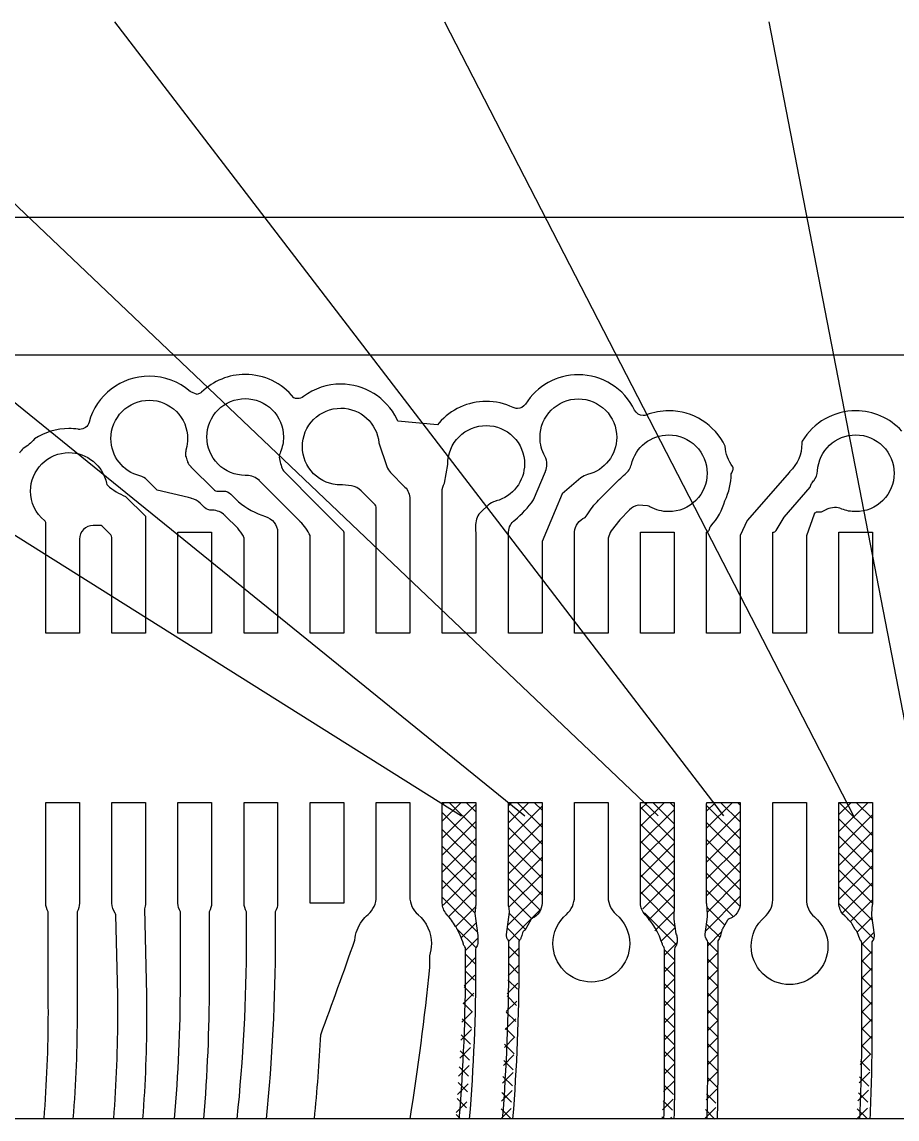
# Model space of a CAD drawing. Header units: millimetres. Extents: x 3440 to 3572, y 2 to 96.
# Drawn here: x 3494.83 to 3504.1, y 74.26 to 85.88 of the extents above; entities that cross this region are included whole.
import ezdxf

# ---------------------------------------------------------------- set-up
doc = ezdxf.new("R2010")
doc.units = ezdxf.units.MM
doc.header["$LTSCALE"] = 23.1
for name, color, linetype in [('gbr-dxf', 7, 'CONTINUOUS'), ('gbr-outline-dxf', 2, 'CONTINUOUS'), ('備註', 1, 'CONTINUOUS')]:
    doc.layers.add(name, color=color, linetype=linetype)

msp = doc.modelspace()

# ---------------------------------------------------------------- linework, layer by layer
at = {"layer": 'gbr-dxf'}
for p, q in [((3498.938, 80.438), (3498.938, 79.944)), ((3499.638, 77.607), (3499.638, 76.729)), ((3501.738, 77.607), (3501.738, 76.591)), ((3499.638, 76.729), (3499.638, 76.591))]:
    msp.add_line(p, q, dxfattribs=at)
at = {"layer": 'gbr-dxf', "color": 3}
for p, q in [((3499.638, 77.607), (3499.638, 76.729)), ((3501.738, 77.607), (3501.738, 76.591)), ((3499.638, 76.729), (3499.638, 76.591))]:
    msp.add_line(p, q, dxfattribs=at)
at = {"layer": 'gbr-dxf', "linetype": 'Continuous'}
for points in [[(3487.968, 74.267), (3487.968, 74.336, -0.022988), (3487.968, 74.341), (3487.968, 74.954, -0.022988), (3487.968, 74.959), (3487.968, 75.445, -0.015231), (3487.968, 75.447, -0.036166), (3487.968, 75.448, 0.021865), (3487.968, 75.451, -0.081876), (3487.968, 75.453), (3487.968, 81.763, -0.41422), (3488.561, 82.356), (3514.561, 82.356, -0.365449), (3515.149, 81.837), (3515.15, 81.81), (3515.15, 75.361), (3515.103, 75.314, 0.177534), (3515.098, 75.287, -0.118027), (3515.103, 75.264), (3515.103, 74.652)], [(3504.149, 81.55, 0.209797), (3503.662, 81.764), (3503.662, 81.764, 0.263169), (3503.095, 81.443, 0.120394), (3503.09, 81.425, -0.035995), (3503.09, 81.425, -0.006047), (3503.09, 81.416, -0.205379), (3502.964, 81.121, 0.053919), (3502.958, 81.114), (3502.958, 81.114), (3502.511, 80.601), (3502.438, 80.443), (3502.438, 80.438), (3502.438, 80.438), (3502.438, 79.422), (3502.438, 79.422), (3502.438, 79.411), (3502.082, 79.411), (3502.082, 80.478), (3502.082, 80.478, 0.213724), (3502.107, 80.5, -0.043848), (3502.107, 80.5), (3502.121, 80.536), (3502.127, 80.543, 0.117442), (3502.276, 80.812, 0.111576), (3502.343, 81.096, -0.003196), (3502.361, 81.134, 0.247094), (3502.359, 81.171, -0.145376), (3502.278, 81.388, 0.28881), (3501.681, 81.764), (3501.681, 81.764, 0.090891), (3501.446, 81.721, -0.090959), (3501.41, 81.714, -0.2878), (3501.319, 81.772, 0.287384), (3500.723, 82.145, 0.257911), (3500.163, 81.835, -0.257739), (3500.077, 81.788, -0.112022), (3500.033, 81.798, 0.112645), (3499.746, 81.863, 0.217424), (3499.247, 81.635), (3499.23, 81.615), (3498.812, 81.653), (3498.8, 81.678, 0.285322), (3498.207, 82.047, 0.162262), (3497.81, 81.915, -0.163877), (3497.748, 81.894, -0.096941), (3497.71, 81.901, 0.227316), (3497.194, 82.149), (3497.194, 82.149, 0.195337), (3496.733, 81.961), (3496.725, 81.954), (3496.685, 81.938), (3496.617, 81.964), (3496.61, 81.97, 0.180089), (3496.178, 82.131, 0.338784), (3495.54, 81.642, -0.339355), (3495.441, 81.567, -0.037724), (3495.426, 81.568, 0.037661), (3495.327, 81.576, 0.147293), (3494.962, 81.466, -0.097913), (3494.842, 81.364, 0.023312), (3494.802, 81.317)], [(3497.8, 81.385, -0.414223), (3498.207, 81.792, -0.385633), (3498.611, 81.425), (3498.694, 81.174, 0.09891), (3498.733, 81.111), (3498.886, 80.957, -0.205244), (3498.938, 80.827), (3498.938, 80.438)], [(3499.982, 79.422), (3499.982, 80.469), (3499.982, 80.469), (3499.982, 80.476, -0.113978), (3499.982, 80.478, 0.020278), (3499.983, 80.481, -0.04429), (3499.983, 80.482, -0.20773), (3500.049, 80.607, 0.068483), (3500.248, 80.82), (3500.374, 81.12, -0.017066), (3500.375, 81.123, 0.099718), (3500.39, 81.197, -0.018881), (3500.39, 81.2, 0.114189), (3500.369, 81.283, -0.129247), (3500.317, 81.483, -0.414223), (3500.723, 81.89, -0.414223), (3501.129, 81.483, -0.344253), (3500.821, 81.089, 0.105042), (3500.751, 81.053), (3500.551, 80.885), (3500.477, 80.709, -0.007045), (3500.476, 80.707), (3500.338, 80.379), (3500.338, 79.945)], [(3502.783, 80.469), (3502.783, 80.469), (3502.783, 80.477), (3502.783, 80.477), (3502.783, 80.477), (3502.783, 80.478), (3502.786, 80.478, 0.236999), (3502.817, 80.496), (3502.818, 80.496), (3502.903, 80.638), (3503.18, 80.956), (3503.187, 80.975), (3503.194, 80.993), (3503.199, 81, 0.010312), (3503.215, 81.021, -0.021383), (3503.217, 81.024, 0.148973), (3503.256, 81.128), (3503.256, 81.129, -0.395229), (3503.662, 81.509, -0.414223), (3504.068, 81.102, -0.414223), (3503.662, 80.696, -0.094435), (3503.512, 80.724, -0.019643), (3503.509, 80.726, 0.096656), (3503.438, 80.739, -0.012356), (3503.436, 80.739, 0.109096), (3503.356, 80.721, -0.016566), (3503.353, 80.72), (3503.296, 80.692), (3503.253, 80.692, 0.261648), (3503.22, 80.67), (3503.138, 80.441), (3503.138, 79.422)], [(3498.938, 79.944), (3498.938, 79.422), (3498.938, 79.422), (3498.938, 79.411), (3498.582, 79.411), (3498.582, 79.93), (3498.582, 79.944), (3498.582, 80.478), (3498.582, 80.478), (3498.582, 80.743, 0.181418), (3498.572, 80.769, -0.041258), (3498.571, 80.769), (3498.424, 80.917, 0.154859), (3498.321, 80.968), (3498.224, 80.979, -0.01101), (3498.207, 80.979, -0.414223), (3497.8, 81.385)], [(3495.064, 74.267, 0.019743), (3495.109, 75.392, -0.011766), (3495.109, 75.398, 0.00299), (3495.108, 75.567, -0.010221), (3495.108, 75.573), (3495.108, 76.459, -0.136542), (3495.082, 76.551), (3495.082, 76.551), (3495.082, 76.591), (3495.082, 76.591), (3495.082, 77.607), (3495.082, 77.607), (3495.082, 77.618), (3495.438, 77.618), (3495.438, 76.733, -0.007106), (3495.438, 76.729), (3495.438, 76.551, -0.1357), (3495.413, 76.46), (3495.413, 75.569), (3495.413, 75.567, -0.002805), (3495.414, 75.405, -0.011896), (3495.414, 75.398, -0.019447), (3495.37, 74.267, -0.019447)], [(3495.802, 74.267, 0.018879), (3495.845, 75.398, -0.007646), (3495.845, 75.402, 0.00292), (3495.844, 75.575), (3495.844, 75.578), (3495.824, 76.426, 0.134672), (3495.817, 76.446), (3495.817, 76.446, -0.16021), (3495.782, 76.551), (3495.782, 76.729), (3495.782, 77.618), (3496.138, 77.618), (3496.138, 77.607), (3496.138, 77.607), (3496.138, 76.591), (3496.138, 76.591), (3496.138, 76.551, -0.087598), (3496.127, 76.49), (3496.149, 75.581, -0.010279), (3496.149, 75.575, -0.002921), (3496.15, 75.398, -0.007711), (3496.15, 75.394, -0.018439), (3496.108, 74.267, -0.018439)], [(3496.446, 74.267, 0.021752), (3496.508, 75.689, -0.007678), (3496.508, 75.693), (3496.508, 75.695, -0.007678), (3496.508, 75.699), (3496.508, 76.459, -0.136445), (3496.482, 76.551), (3496.482, 76.729, -0.00941), (3496.482, 76.735), (3496.482, 77.607), (3496.482, 77.607), (3496.482, 77.618), (3496.838, 77.618), (3496.838, 76.551), (3496.838, 76.551), (3496.838, 76.551, -0.135872), (3496.813, 76.46), (3496.813, 75.695, -0.007678), (3496.812, 75.691), (3496.812, 75.689, -0.007698), (3496.812, 75.685, -0.021295), (3496.752, 74.267, -0.021295)], [(3497.109, 74.267, 0.026079), (3497.208, 76.163, -0.007678), (3497.208, 76.167), (3497.208, 76.169, -0.007678), (3497.208, 76.173), (3497.208, 76.459, -0.136419), (3497.182, 76.551), (3497.182, 76.729), (3497.182, 77.618), (3497.538, 77.618), (3497.538, 77.607), (3497.538, 77.607), (3497.538, 76.591), (3497.538, 76.591), (3497.538, 76.551, -0.13588), (3497.513, 76.46), (3497.513, 76.169, -0.007678), (3497.512, 76.165), (3497.512, 76.163, -0.007698), (3497.512, 76.159, -0.025596), (3497.415, 74.267, -0.025596)], [(3497.927, 74.267, 0.01174), (3497.995, 75.158, 0.004309), (3498.355, 76.158, -0.1364), (3498.432, 76.362), (3498.432, 76.362, -0.058783), (3498.497, 76.431, 0.216588), (3498.582, 76.62), (3498.582, 76.621), (3498.582, 77.607), (3498.582, 77.618), (3498.938, 77.618), (3498.938, 77.607)], [(3498.938, 77.607), (3498.938, 76.622, -0.014748), (3498.938, 76.62, 0.218593), (3499.025, 76.43, -0.014748), (3499.027, 76.428, -0.216981), (3499.167, 76.122, -0.080329), (3499.146, 75.994, -0.001554), (3499.145, 75.87), (3499.145, 75.869, -0.015618), (3498.937, 74.267, -0.015618)], [(3499.462, 74.267, 0.020317), (3499.529, 75.902, -0.020044), (3499.529, 75.906), (3499.529, 76.066, 0.146233), (3499.521, 76.087, -0.110384), (3499.505, 76.118, 0.060362), (3499.428, 76.297, 0.027346), (3499.425, 76.3, -0.118045), (3499.424, 76.302), (3499.423, 76.304, 0.04928), (3499.329, 76.432, -0.01427), (3499.326, 76.435, -0.180381), (3499.282, 76.551), (3499.282, 76.591), (3499.282, 76.729), (3499.282, 77.607), (3499.282, 77.618), (3499.638, 77.618), (3499.638, 77.607)], [(3499.921, 74.267, 0.019914), (3499.986, 75.906, -0.01306), (3499.986, 75.908), (3499.986, 76.138, -0.058027), (3499.986, 76.139, 0.145886), (3499.978, 76.161, -0.04083), (3499.978, 76.161, -0.198048), (3499.963, 76.219), (3499.995, 76.456, 0.026278), (3499.987, 76.511, -0.056627), (3499.982, 76.551), (3499.982, 76.551), (3499.982, 76.591), (3499.982, 77.607), (3499.982, 77.618), (3500.338, 77.618), (3500.338, 77.607)], [(3500.338, 77.607), (3500.338, 76.733, -0.006875), (3500.338, 76.729), (3500.338, 76.551, -0.29281), (3500.235, 76.39), (3500.234, 76.389, 0.140609), (3500.218, 76.374), (3500.218, 76.374), (3500.155, 76.26), (3500.154, 76.26, 0.219672), (3500.131, 76.236, -0.019977), (3500.115, 76.183, -0.095505), (3500.1, 76.157, 0.152234), (3500.092, 76.135), (3500.092, 75.906, -0.013079), (3500.092, 75.904, -0.019784), (3500.027, 74.267, -0.019784)], [(3501.63, 74.267, 0.006917), (3501.636, 74.706, -0.020044), (3501.636, 74.71, -0.013079), (3501.636, 74.713), (3501.636, 76.064, -0.036092), (3501.636, 76.065, 0.152929), (3501.628, 76.087), (3501.628, 76.087, -0.105582), (3501.613, 76.117, 0.111015), (3501.432, 76.427, -0.194527), (3501.382, 76.551), (3501.382, 76.729, -0.007121), (3501.382, 76.733), (3501.382, 77.607), (3501.382, 77.618), (3501.738, 77.618), (3501.738, 77.607)], [(3502.087, 74.267, 0.006778), (3502.093, 74.71, -0.016872), (3502.094, 74.713), (3502.094, 76.139, -0.036092), (3502.094, 76.139, 0.141335), (3502.087, 76.16, -0.212319), (3502.068, 76.222), (3502.092, 76.407), (3502.087, 76.513, -0.054356), (3502.082, 76.551), (3502.082, 76.729, -0.007121), (3502.082, 76.733), (3502.082, 77.607), (3502.083, 77.607), (3502.083, 77.618), (3502.438, 77.618), (3502.438, 76.551), (3502.438, 76.551), (3502.438, 76.551, -0.3159), (3502.321, 76.384, 0.141143), (3502.304, 76.369, -0.033597), (3502.304, 76.369), (3502.246, 76.273, 0.059391), (3502.242, 76.265, -0.029996), (3502.221, 76.187, -0.090958), (3502.207, 76.162), (3502.207, 76.162, 0.141804), (3502.2, 76.141), (3502.2, 74.711, -0.016893), (3502.199, 74.707, -0.006694), (3502.193, 74.267, -0.006694)], [(3502.554, 76.094, -0.217627), (3502.694, 76.402, -0.011122), (3502.695, 76.403, 0.210058), (3502.782, 76.584), (3502.782, 77.607), (3502.782, 77.618), (3503.138, 77.618), (3503.138, 77.607)], [(3503.138, 77.607), (3503.138, 76.596, -0.018133), (3503.138, 76.592, 0.216062), (3503.223, 76.404, -0.220195), (3503.367, 76.094, -0.414223), (3502.96, 75.688, -0.414223), (3502.554, 76.094)], [(3503.704, 74.267, 0.012641), (3503.725, 75.081, -0.01306), (3503.725, 75.084), (3503.725, 76.129, 0.141403), (3503.718, 76.15, -0.106282), (3503.702, 76.179, 0.037341), (3503.669, 76.256, 0.121014), (3503.656, 76.27), (3503.656, 76.27), (3503.624, 76.329, 0.05425), (3503.543, 76.418, -0.021193), (3503.538, 76.422, -0.205959), (3503.483, 76.551), (3503.482, 76.551), (3503.482, 76.589), (3503.482, 76.59), (3503.482, 77.607), (3503.482, 77.607), (3503.482, 77.618), (3503.838, 77.618), (3503.838, 76.733, -0.006875), (3503.838, 76.729), (3503.838, 76.551, -0.060251), (3503.833, 76.509), (3503.828, 76.421), (3503.855, 76.215, -0.215499), (3503.839, 76.152), (3503.839, 76.152, 0.152897), (3503.831, 76.129, -0.037059), (3503.831, 76.129), (3503.831, 75.081, -0.013079), (3503.831, 75.079, -0.012523), (3503.81, 74.267, -0.012523)], [(3499.638, 76.591), (3499.638, 76.551, -0.064351), (3499.632, 76.506), (3499.628, 76.441), (3499.659, 76.209, -0.050081), (3499.66, 76.193), (3499.66, 76.137, -0.173258), (3499.643, 76.087, 0.152897), (3499.635, 76.065, -0.05707), (3499.635, 76.064), (3499.635, 75.91, -0.020066), (3499.635, 75.906, -0.020261), (3499.568, 74.267, -0.020261)], [(3501.738, 76.591), (3501.738, 76.551), (3501.738, 76.551), (3501.738, 76.551, -0.018935), (3501.738, 76.538), (3501.736, 76.382), (3501.757, 76.226, -0.145547), (3501.768, 76.183), (3501.768, 76.138, -0.175279), (3501.75, 76.087), (3501.75, 76.087, 0.152918), (3501.742, 76.065), (3501.742, 74.714, -0.016923), (3501.742, 74.711, -0.006935), (3501.736, 74.267, -0.006935)]]:
    msp.add_lwpolyline(points, format="xyb", dxfattribs=at)
for points in [[(3495.772, 81.469, -0.414223), (3496.178, 81.876, -0.414223), (3496.584, 81.469, -0.068627), (3496.569, 81.36), (3496.569, 81.359, 0.066166), (3496.562, 81.31, -0.012376), (3496.562, 81.308, 0.029841), (3496.563, 81.285, 0.021462), (3496.583, 81.232), (3496.583, 81.221, 0.077653), (3496.618, 81.173, -0.021527), (3496.62, 81.171), (3496.865, 80.926, -0.069707), (3496.866, 80.925, 0.181555), (3496.892, 80.914), (3496.966, 80.914, -0.208892), (3497.041, 80.882), (3497.12, 80.802), (3497.123, 80.8, 0.09048), (3497.408, 80.645, -0.329891), (3497.538, 80.478), (3497.538, 80.478), (3497.538, 79.411), (3497.182, 79.411), (3497.182, 79.422), (3497.182, 79.422), (3497.182, 80.415, -0.03609), (3497.182, 80.416, 0.124411), (3497.177, 80.434, -0.040594), (3497.176, 80.435, 0.029204), (3497.115, 80.521), (3496.983, 80.652, -0.018707), (3496.978, 80.657, 0.195287), (3496.846, 80.711, -0.018457), (3496.842, 80.711), (3496.84, 80.711, -0.213002), (3496.763, 80.741), (3496.716, 80.787, 0.136317), (3496.627, 80.836, -0.057141), (3496.617, 80.84), (3496.593, 80.845), (3496.263, 80.923), (3496.154, 81.032, 0.115762), (3496.079, 81.075, -0.343777)], [(3496.788, 81.487, -0.414223), (3497.194, 81.893, -0.414223), (3497.6, 81.487, -0.100056), (3497.568, 81.329), (3497.568, 81.328, 0.074743), (3497.554, 81.273, 0.05329), (3497.592, 81.138, 0.033011), (3497.609, 81.119, -0.01331), (3497.61, 81.118), (3497.958, 80.77, -0.010487), (3497.961, 80.766, -0.01984), (3498.003, 80.721), (3498.236, 80.488), (3498.236, 80.486, 0.054148), (3498.238, 80.478), (3498.238, 80.478), (3498.238, 80.438), (3498.238, 80.438), (3498.238, 79.422), (3498.238, 79.422), (3498.238, 79.411), (3497.882, 79.411), (3497.882, 80.442, 0.086165), (3497.778, 80.59, -0.009265), (3497.775, 80.593), (3497.345, 81.023, -0.013136), (3497.344, 81.025, 0.198997), (3497.209, 81.08, -0.011953), (3497.207, 81.08, -0.008674), (3497.194, 81.08, -0.414223)], [(3499.28, 79.937), (3499.28, 80.907, -0.134394), (3499.305, 80.997), (3499.34, 81.197, -0.003923), (3499.34, 81.202, -0.414223), (3499.747, 81.608, -0.414223), (3500.153, 81.202, -0.340623), (3499.85, 80.809, -0.012865), (3499.848, 80.808, 0.123981), (3499.767, 80.764), (3499.697, 80.698), (3499.696, 80.698, 0.207833), (3499.635, 80.559), (3499.635, 80.558), (3499.635, 80.489, 0.070373), (3499.638, 80.478), (3499.638, 80.478), (3499.638, 80.438), (3499.638, 80.438), (3499.638, 79.422), (3499.638, 79.422), (3499.638, 79.411), (3499.282, 79.411), (3499.282, 79.903, -0.048141)], [(3500.682, 79.944), (3500.682, 80.468, -0.009235), (3500.682, 80.474), (3500.682, 80.476, -0.113978), (3500.682, 80.478, 0.019796), (3500.683, 80.481, -0.287795), (3500.795, 80.633), (3500.817, 80.662, -0.063148), (3500.938, 80.819), (3500.938, 80.819), (3501.157, 81.038), (3501.157, 81.038), (3501.157, 81.038), (3501.157, 81.038, -0.027848), (3501.218, 81.093), (3501.219, 81.093, 0.162873), (3501.285, 81.195, -0.348513), (3501.681, 81.509, -0.414223), (3502.087, 81.102, -0.414223), (3501.681, 80.696, -0.129322), (3501.481, 80.748, 0.034677), (3501.456, 80.758), (3501.358, 80.764, 0.142698), (3501.264, 80.714), (3501.161, 80.611), (3501.071, 80.493, 0.043045), (3501.038, 80.417), (3501.038, 79.422), (3501.038, 79.422), (3501.038, 79.411), (3500.682, 79.411), (3500.682, 79.938, -0.009209)], [(3494.921, 80.914, -0.414223), (3495.327, 81.321, -0.35623), (3495.725, 80.996), (3495.725, 80.996, 0.141379), (3495.736, 80.976, -0.066989), (3495.737, 80.975, 0.085781), (3495.928, 80.856), (3496.138, 80.647), (3496.138, 80.478), (3496.138, 80.478), (3496.138, 79.411), (3495.782, 79.411), (3495.782, 79.422), (3495.782, 79.422), (3495.782, 80.423, 0.180326), (3495.772, 80.449), (3495.679, 80.541, 0.165434), (3495.655, 80.551), (3495.583, 80.551, 0.398143), (3495.438, 80.404), (3495.438, 79.422), (3495.438, 79.422), (3495.438, 79.411), (3495.082, 79.411), (3495.082, 80.436), (3495.082, 80.436), (3495.082, 80.574, 0.194305), (3495.069, 80.601, -0.041739), (3495.068, 80.601, -0.223711)], [(3500.454, 76.122, -0.220045), (3500.597, 76.431, 0.21632), (3500.682, 76.62), (3500.682, 76.621), (3500.682, 77.618), (3501.038, 77.618), (3501.038, 77.607), (3501.038, 77.607), (3501.038, 76.613, 0.207738), (3501.122, 76.432, -0.221154), (3501.267, 76.122, -0.414223), (3500.86, 75.715, -0.414223)]]:
    msp.add_lwpolyline(points, format="xyb", close=True, dxfattribs=at)
for points in [[(3496.482, 79.411), (3496.482, 80.478), (3496.838, 80.478), (3496.838, 79.411)], [(3501.382, 79.411), (3501.382, 80.478), (3501.738, 80.478), (3501.738, 79.411)], [(3503.483, 79.411), (3503.483, 80.478), (3503.838, 80.478), (3503.838, 79.411)], [(3497.882, 76.551), (3497.882, 77.618), (3498.238, 77.618), (3498.238, 76.551)]]:
    msp.add_lwpolyline(points, close=True, dxfattribs=at)
for points in [[(3503.138, 79.422), (3503.138, 79.411), (3502.783, 79.411), (3502.783, 79.422), (3502.783, 80.438), (3502.783, 80.469), (3502.783, 80.469)], [(3500.338, 79.945), (3500.338, 79.411), (3499.982, 79.411), (3499.982, 79.422), (3499.982, 79.422)]]:
    msp.add_lwpolyline(points, dxfattribs=at)
at = {"layer": 'gbr-dxf', "color": 3, "linetype": 'Continuous'}
for points in [[(3499.462, 74.267, 0.020317), (3499.529, 75.902, -0.020044), (3499.529, 75.906), (3499.529, 76.066, 0.146233), (3499.521, 76.087, -0.110384), (3499.505, 76.118, 0.060362), (3499.428, 76.297, 0.027346), (3499.425, 76.3, -0.118045), (3499.424, 76.302), (3499.423, 76.304, 0.04928), (3499.329, 76.432, -0.01427), (3499.326, 76.435, -0.180381), (3499.282, 76.551), (3499.282, 76.591), (3499.282, 76.729), (3499.282, 77.607), (3499.282, 77.618), (3499.638, 77.618), (3499.638, 77.607)], [(3499.921, 74.267, 0.019914), (3499.986, 75.906, -0.01306), (3499.986, 75.908), (3499.986, 76.138, -0.058027), (3499.986, 76.139, 0.145886), (3499.978, 76.161, -0.04083), (3499.978, 76.161, -0.198048), (3499.963, 76.219), (3499.995, 76.456, 0.026278), (3499.987, 76.511, -0.056627), (3499.982, 76.551), (3499.982, 76.551), (3499.982, 76.591), (3499.982, 77.607), (3499.982, 77.618), (3500.338, 77.618), (3500.338, 77.607)], [(3500.338, 77.607), (3500.338, 76.733, -0.006875), (3500.338, 76.729), (3500.338, 76.551, -0.29281), (3500.235, 76.39), (3500.234, 76.389, 0.140609), (3500.218, 76.374), (3500.218, 76.374), (3500.155, 76.26), (3500.154, 76.26, 0.219672), (3500.131, 76.236, -0.019977), (3500.115, 76.183, -0.095505), (3500.1, 76.157, 0.152234), (3500.092, 76.135), (3500.092, 75.906, -0.013079), (3500.092, 75.904, -0.019784), (3500.027, 74.267, -0.019784)], [(3501.63, 74.267, 0.006917), (3501.636, 74.706, -0.020044), (3501.636, 74.71, -0.013079), (3501.636, 74.713), (3501.636, 76.064, -0.036092), (3501.636, 76.065, 0.152929), (3501.628, 76.087), (3501.628, 76.087, -0.105582), (3501.613, 76.117, 0.111015), (3501.432, 76.427, -0.194527), (3501.382, 76.551), (3501.382, 76.729, -0.007121), (3501.382, 76.733), (3501.382, 77.607), (3501.382, 77.618), (3501.738, 77.618), (3501.738, 77.607)], [(3502.087, 74.267, 0.006778), (3502.093, 74.71, -0.016872), (3502.094, 74.713), (3502.094, 76.139, -0.036092), (3502.094, 76.139, 0.141335), (3502.087, 76.16, -0.212319), (3502.068, 76.222), (3502.092, 76.407), (3502.087, 76.513, -0.054356), (3502.082, 76.551), (3502.082, 76.729, -0.007121), (3502.082, 76.733), (3502.082, 77.607), (3502.083, 77.607), (3502.083, 77.618), (3502.438, 77.618), (3502.438, 76.551), (3502.438, 76.551), (3502.438, 76.551, -0.3159), (3502.321, 76.384, 0.141143), (3502.304, 76.369, -0.033597), (3502.304, 76.369), (3502.246, 76.273, 0.059391), (3502.242, 76.265, -0.029996), (3502.221, 76.187, -0.090958), (3502.207, 76.162), (3502.207, 76.162, 0.141804), (3502.2, 76.141), (3502.2, 74.711, -0.016893), (3502.199, 74.707, -0.006694), (3502.193, 74.267, -0.006694)], [(3503.704, 74.267, 0.012641), (3503.725, 75.081, -0.01306), (3503.725, 75.084), (3503.725, 76.129, 0.141403), (3503.718, 76.15, -0.106282), (3503.702, 76.179, 0.037341), (3503.669, 76.256, 0.121014), (3503.656, 76.27), (3503.656, 76.27), (3503.624, 76.329, 0.05425), (3503.543, 76.418, -0.021193), (3503.538, 76.422, -0.205959), (3503.483, 76.551), (3503.482, 76.551), (3503.482, 76.589), (3503.482, 76.59), (3503.482, 77.607), (3503.482, 77.607), (3503.482, 77.618), (3503.838, 77.618), (3503.838, 76.733, -0.006875), (3503.838, 76.729), (3503.838, 76.551, -0.060251), (3503.833, 76.509), (3503.828, 76.421), (3503.855, 76.215, -0.215499), (3503.839, 76.152), (3503.839, 76.152, 0.152897), (3503.831, 76.129, -0.037059), (3503.831, 76.129), (3503.831, 75.081, -0.013079), (3503.831, 75.079, -0.012523), (3503.81, 74.267, -0.012523)], [(3499.638, 76.591), (3499.638, 76.551, -0.064351), (3499.632, 76.506), (3499.628, 76.441), (3499.659, 76.209, -0.050081), (3499.66, 76.193), (3499.66, 76.137, -0.173258), (3499.643, 76.087, 0.152897), (3499.635, 76.065, -0.05707), (3499.635, 76.064), (3499.635, 75.91, -0.020066), (3499.635, 75.906, -0.020261), (3499.568, 74.267, -0.020261)], [(3501.738, 76.591), (3501.738, 76.551), (3501.738, 76.551), (3501.738, 76.551, -0.018935), (3501.738, 76.538), (3501.736, 76.382), (3501.757, 76.226, -0.145547), (3501.768, 76.183), (3501.768, 76.138, -0.175279), (3501.75, 76.087), (3501.75, 76.087, 0.152918), (3501.742, 76.065), (3501.742, 74.714, -0.016923), (3501.742, 74.711, -0.006935), (3501.736, 74.267, -0.006935)]]:
    msp.add_lwpolyline(points, format="xyb", dxfattribs=at)
at = {"layer": 'gbr-outline-dxf', "linetype": 'Continuous', "const_width": 0.00005}
msp.add_lwpolyline([(3487.56, 74.267), (3487.56, 81.764, -0.414217), (3488.56, 82.764), (3514.56, 82.764, -0.414217), (3515.56, 81.764), (3515.56, 74.267)], format="xyb", dxfattribs=at)
at = {"layer": '備註', "color": 1, "linetype": 'Continuous'}
for p, q in [((3486.113, 85.881), (3499.484, 77.474)), ((3489.775, 85.881), (3500.156, 77.474)), ((3492.724, 85.881), (3501.568, 77.474)), ((3495.81, 85.881), (3502.26, 77.474)), ((3499.307, 85.881), (3503.639, 77.474)), ((3502.742, 85.881), (3504.371, 77.474))]:
    msp.add_line(p, q, dxfattribs=at)
at = {"layer": '備註', "color": 3, "linetype": 'Continuous'}
for p, q in [((3499.282, 77.599), (3499.302, 77.618)), ((3499.282, 77.419), (3499.481, 77.618)), ((3499.638, 77.336), (3499.356, 77.618)), ((3499.638, 77.516), (3499.536, 77.618)), ((3499.982, 77.58), (3500.02, 77.618)), ((3499.982, 77.401), (3500.199, 77.618)), ((3500.338, 77.355), (3500.075, 77.618)), ((3500.338, 77.534), (3500.254, 77.618)), ((3501.382, 77.544), (3501.457, 77.618)), ((3501.382, 77.364), (3501.636, 77.618)), ((3501.738, 77.391), (3501.511, 77.618)), ((3501.738, 77.571), (3501.691, 77.618)), ((3502.082, 77.525), (3502.175, 77.618)), ((3502.082, 77.345), (3502.355, 77.618)), ((3502.438, 77.41), (3502.23, 77.618)), ((3502.438, 77.589), (3502.409, 77.618)), ((3503.482, 77.488), (3503.612, 77.618)), ((3503.482, 77.309), (3503.792, 77.618)), ((3503.838, 77.267), (3503.487, 77.618)), ((3503.838, 77.446), (3503.667, 77.618)), ((3499.282, 77.24), (3499.638, 77.595)), ((3499.638, 77.156), (3499.282, 77.512)), ((3499.982, 77.221), (3500.338, 77.577)), ((3500.338, 77.175), (3499.982, 77.53)), ((3501.738, 77.212), (3501.382, 77.567)), ((3501.382, 77.184), (3501.738, 77.54)), ((3502.438, 77.23), (3502.082, 77.586)), ((3502.082, 77.166), (3502.438, 77.522)), ((3499.282, 77.06), (3499.638, 77.416)), ((3499.982, 77.041), (3500.338, 77.397)), ((3501.738, 77.032), (3501.382, 77.388)), ((3502.438, 77.05), (3502.082, 77.406)), ((3503.482, 77.129), (3503.838, 77.485)), ((3503.838, 77.087), (3503.482, 77.443)), ((3499.638, 76.977), (3499.282, 77.332)), ((3500.338, 76.995), (3499.982, 77.351)), ((3501.382, 77.005), (3501.738, 77.36)), ((3502.082, 76.986), (3502.438, 77.342)), ((3503.482, 76.949), (3503.838, 77.305)), ((3503.838, 76.908), (3503.482, 77.263)), ((3499.282, 76.88), (3499.638, 77.236)), ((3499.638, 76.797), (3499.282, 77.153)), ((3499.982, 76.862), (3500.338, 77.217)), ((3500.338, 76.816), (3499.982, 77.171)), ((3501.738, 76.852), (3501.382, 77.208)), ((3501.382, 76.825), (3501.738, 77.181)), ((3502.438, 76.871), (3502.082, 77.226)), ((3502.082, 76.807), (3502.438, 77.162)), ((3499.282, 76.701), (3499.638, 77.056)), ((3499.982, 76.682), (3500.338, 77.038)), ((3501.738, 76.673), (3501.382, 77.028)), ((3502.438, 76.691), (3502.082, 77.047)), ((3503.482, 76.77), (3503.838, 77.125)), ((3503.838, 76.728), (3503.482, 77.084)), ((3499.638, 76.618), (3499.282, 76.973)), ((3500.338, 76.636), (3499.982, 76.992)), ((3501.382, 76.645), (3501.738, 77.001)), ((3502.082, 76.627), (3502.438, 76.983)), ((3503.482, 76.59), (3503.838, 76.946)), ((3499.628, 76.448), (3499.282, 76.794)), ((3499.291, 76.529), (3499.638, 76.877)), ((3500.317, 76.478), (3499.982, 76.812)), ((3499.987, 76.508), (3500.338, 76.858)), ((3501.737, 76.494), (3501.382, 76.849)), ((3501.407, 76.49), (3501.738, 76.822)), ((3502.429, 76.521), (3502.082, 76.867)), ((3502.09, 76.455), (3502.438, 76.803)), ((3503.838, 76.549), (3503.482, 76.904)), ((3499.347, 76.406), (3499.638, 76.697)), ((3499.976, 76.317), (3500.338, 76.679)), ((3502.358, 76.412), (3502.082, 76.688)), ((3503.835, 76.372), (3503.482, 76.724)), ((3503.52, 76.448), (3503.838, 76.766)), ((3499.654, 76.242), (3499.282, 76.614)), ((3500.23, 76.385), (3499.982, 76.632)), ((3501.746, 76.305), (3501.382, 76.669)), ((3501.466, 76.37), (3501.738, 76.642)), ((3502.073, 76.258), (3502.438, 76.624)), ((3503.603, 76.352), (3503.838, 76.587)), ((3499.424, 76.303), (3499.633, 76.513)), ((3499.984, 76.145), (3500.316, 76.478)), ((3500.162, 76.273), (3499.993, 76.442)), ((3501.759, 76.113), (3501.424, 76.448)), ((3501.532, 76.256), (3501.737, 76.461)), ((3502.273, 76.318), (3502.087, 76.503)), ((3503.851, 76.176), (3503.484, 76.543)), ((3499.479, 76.179), (3499.641, 76.341)), ((3502.222, 76.189), (3502.082, 76.329)), ((3503.675, 76.244), (3503.831, 76.4)), ((3499.639, 76.078), (3499.433, 76.283)), ((3500.1, 76.156), (3499.971, 76.284)), ((3501.598, 76.143), (3501.748, 76.293)), ((3502.094, 76.099), (3502.236, 76.242)), ((3503.725, 76.114), (3503.852, 76.241)), ((3499.529, 76.049), (3499.66, 76.181)), ((3501.636, 76.001), (3501.765, 76.13)), ((3502.2, 76.032), (3502.094, 76.138)), ((3503.831, 76.017), (3503.725, 76.123)), ((3499.634, 75.903), (3499.529, 76.009)), ((3500.092, 75.984), (3499.986, 76.09)), ((3499.986, 75.967), (3500.092, 76.073)), ((3501.742, 75.95), (3501.636, 76.056)), ((3502.094, 75.92), (3502.2, 76.026)), ((3503.725, 75.934), (3503.831, 76.04)), ((3499.526, 75.867), (3499.635, 75.975)), ((3499.979, 75.781), (3500.091, 75.893)), ((3500.087, 75.81), (3499.986, 75.911)), ((3501.636, 75.822), (3501.742, 75.928)), ((3501.742, 75.771), (3501.636, 75.877)), ((3502.2, 75.852), (3502.094, 75.958)), ((3503.831, 75.837), (3503.725, 75.943)), ((3503.725, 75.755), (3503.831, 75.861)), ((3499.514, 75.675), (3499.627, 75.788)), ((3499.624, 75.734), (3499.524, 75.833)), ((3501.636, 75.642), (3501.742, 75.748)), ((3502.094, 75.74), (3502.2, 75.846)), ((3502.2, 75.672), (3502.094, 75.778)), ((3503.831, 75.658), (3503.725, 75.764)), ((3499.613, 75.565), (3499.514, 75.664)), ((3499.969, 75.592), (3500.081, 75.704)), ((3500.078, 75.639), (3499.977, 75.74)), ((3501.742, 75.591), (3501.636, 75.697)), ((3502.094, 75.561), (3502.2, 75.667)), ((3503.725, 75.575), (3503.831, 75.681)), ((3499.502, 75.484), (3499.615, 75.597)), ((3499.959, 75.402), (3500.071, 75.514)), ((3500.069, 75.468), (3499.968, 75.569)), ((3501.636, 75.462), (3501.742, 75.568)), ((3501.742, 75.411), (3501.636, 75.517)), ((3502.2, 75.493), (3502.094, 75.599)), ((3503.831, 75.478), (3503.725, 75.584)), ((3499.49, 75.292), (3499.603, 75.405)), ((3499.603, 75.396), (3499.503, 75.495)), ((3500.06, 75.298), (3499.959, 75.398)), ((3502.094, 75.381), (3502.2, 75.487)), ((3502.2, 75.313), (3502.094, 75.419)), ((3503.725, 75.396), (3503.831, 75.502)), ((3503.831, 75.299), (3503.725, 75.405)), ((3499.592, 75.227), (3499.492, 75.326)), ((3499.949, 75.213), (3500.061, 75.324)), ((3501.636, 75.283), (3501.742, 75.389)), ((3501.742, 75.232), (3501.636, 75.338)), ((3502.094, 75.201), (3502.2, 75.307)), ((3503.725, 75.216), (3503.831, 75.322)), ((3499.478, 75.1), (3499.591, 75.213)), ((3500.051, 75.127), (3499.95, 75.228)), ((3501.636, 75.103), (3501.742, 75.209)), ((3502.2, 75.134), (3502.094, 75.24)), ((3503.831, 75.119), (3503.725, 75.225)), ((3499.581, 75.058), (3499.482, 75.157)), ((3499.94, 75.023), (3500.051, 75.135)), ((3500.042, 74.956), (3499.941, 75.057)), ((3501.742, 75.052), (3501.636, 75.158)), ((3502.094, 75.022), (3502.2, 75.128)), ((3502.2, 74.954), (3502.094, 75.06)), ((3503.721, 75.033), (3503.831, 75.142)), ((3503.822, 74.948), (3503.722, 75.048)), ((3499.466, 74.909), (3499.579, 75.022)), ((3499.571, 74.889), (3499.471, 74.988)), ((3499.93, 74.833), (3500.041, 74.945)), ((3501.636, 74.924), (3501.742, 75.03)), ((3501.742, 74.873), (3501.636, 74.979)), ((3502.094, 74.842), (3502.2, 74.948)), ((3503.709, 74.841), (3503.822, 74.955)), ((3499.454, 74.717), (3499.567, 74.83)), ((3499.56, 74.72), (3499.461, 74.819)), ((3500.033, 74.786), (3499.932, 74.886)), ((3501.636, 74.744), (3501.742, 74.85)), ((3502.2, 74.774), (3502.094, 74.88)), ((3503.811, 74.779), (3503.711, 74.879)), ((3499.92, 74.644), (3500.032, 74.756)), ((3500.024, 74.615), (3499.923, 74.716)), ((3501.741, 74.694), (3501.636, 74.799)), ((3502.09, 74.659), (3502.2, 74.769)), ((3502.193, 74.602), (3502.093, 74.702)), ((3503.696, 74.649), (3503.81, 74.762)), ((3503.8, 74.611), (3503.7, 74.711)), ((3499.442, 74.525), (3499.555, 74.639)), ((3499.55, 74.551), (3499.45, 74.65)), ((3501.626, 74.555), (3501.74, 74.668)), ((3501.73, 74.525), (3501.631, 74.625)), ((3499.539, 74.382), (3499.439, 74.481)), ((3499.91, 74.454), (3500.022, 74.566)), ((3500.015, 74.444), (3499.914, 74.545)), ((3501.614, 74.362), (3501.727, 74.476)), ((3502.078, 74.467), (3502.191, 74.58)), ((3502.181, 74.433), (3502.082, 74.533)), ((3503.684, 74.457), (3503.797, 74.57)), ((3503.789, 74.442), (3503.689, 74.542)), ((3499.43, 74.334), (3499.543, 74.447)), ((3499.9, 74.265), (3500.012, 74.377)), ((3500.006, 74.274), (3499.906, 74.374)), ((3501.719, 74.357), (3501.62, 74.456)), ((3502.065, 74.275), (3502.178, 74.388)), ((3502.17, 74.265), (3502.071, 74.364)), ((3503.671, 74.264), (3503.785, 74.378)), ((3503.778, 74.274), (3503.678, 74.373)), ((3499.474, 74.267), (3499.429, 74.312)), ((3501.63, 74.267), (3501.609, 74.288)), ((3501.698, 74.267), (3501.714, 74.283))]:
    msp.add_line(p, q, dxfattribs=at)
at = {"layer": '備註', "color": 1, "linetype": 'Continuous'}
msp.add_lwpolyline([(3486.479, 74.267), (3486.479, 83.815), (3516.948, 83.815), (3516.948, 74.267)], close=True, dxfattribs=at)

doc.saveas('drawing.dxf')
